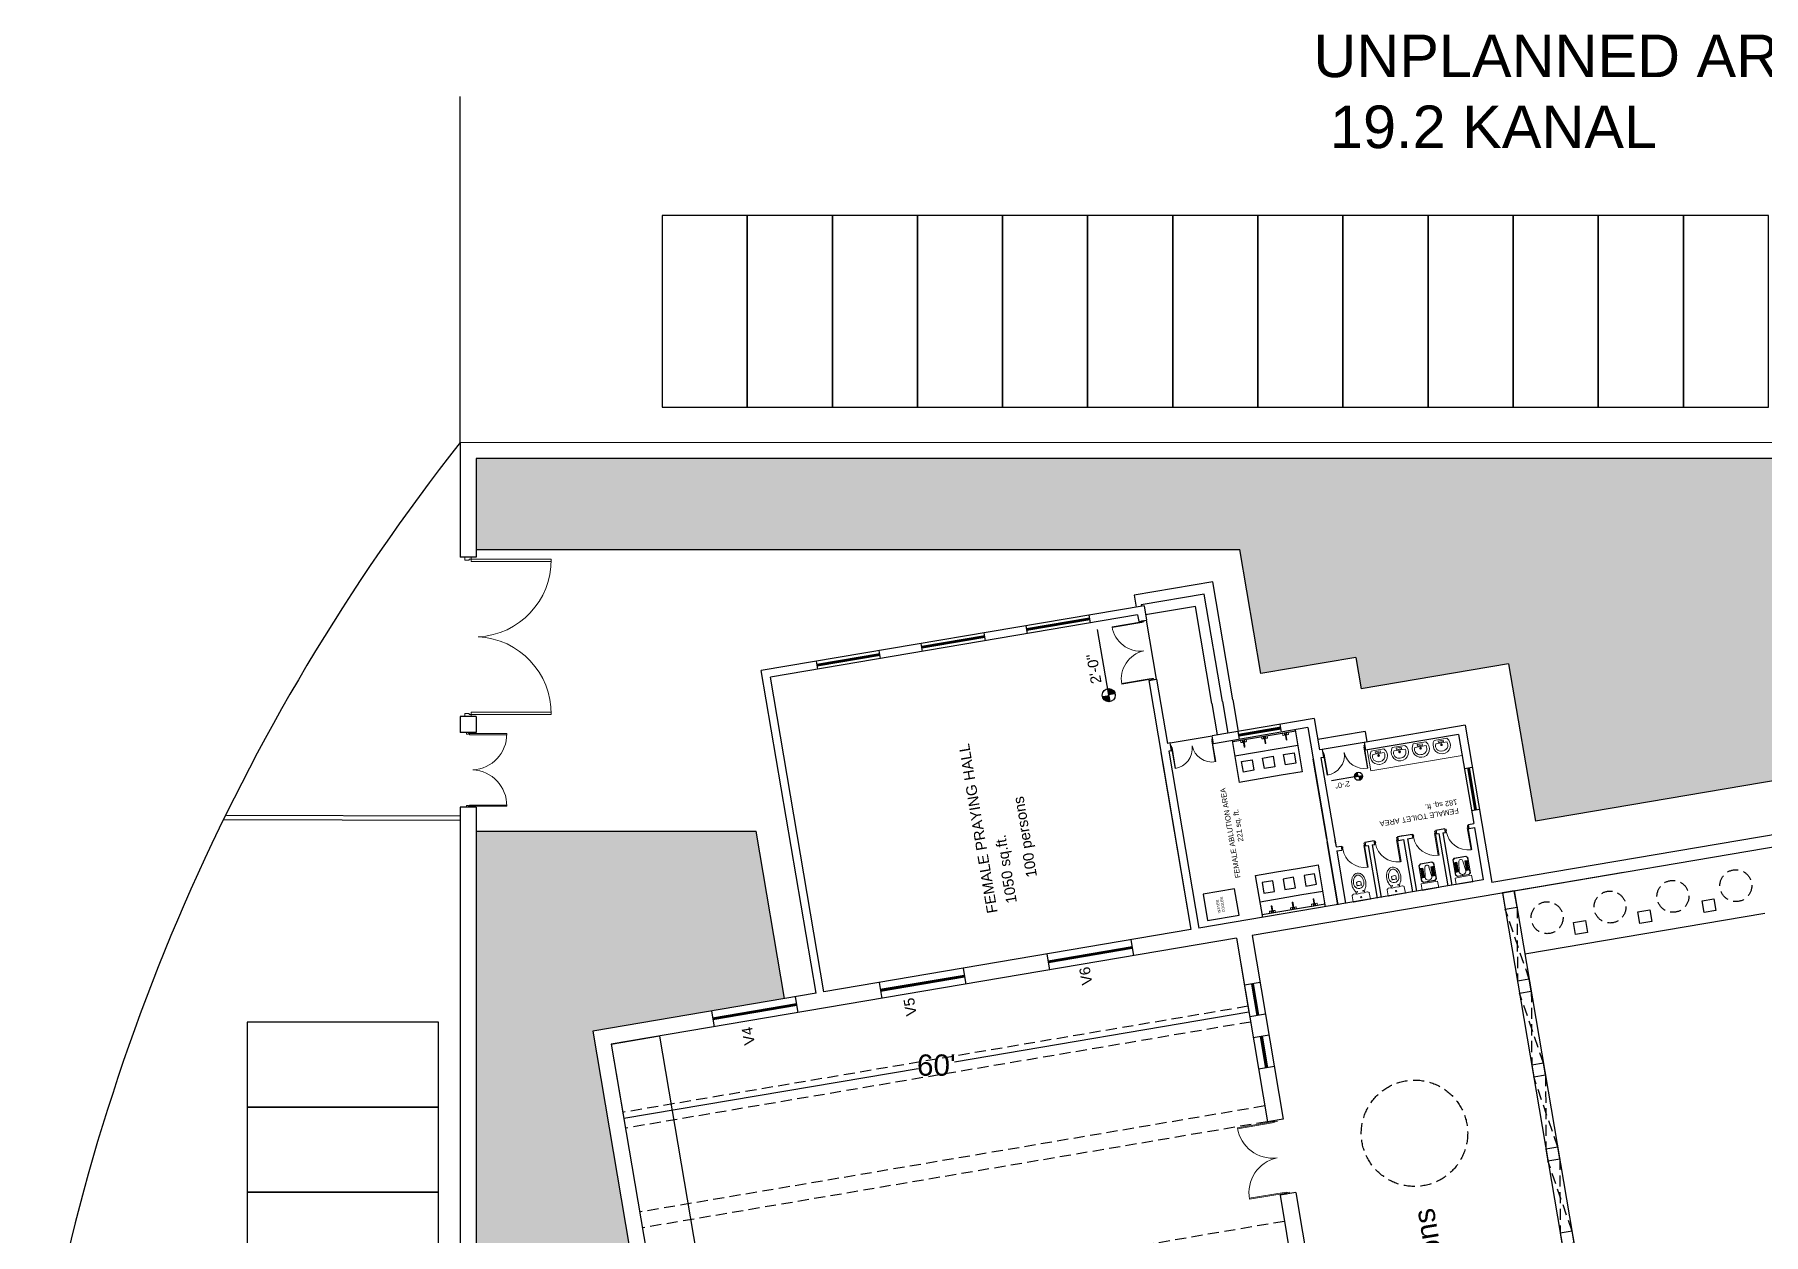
# Model space of a CAD drawing. Header units: inches. Extents: x -6210 to 141093, y -2740 to 21225.
# Drawn here: x 56458 to 58409, y 7041 to 8394 of the extents above; entities that cross this region are included whole.
import ezdxf

# ---------------------------------------------------------------- set-up
doc = ezdxf.new("R2010")
doc.units = ezdxf.units.IN
doc.header["$LTSCALE"] = 100
doc.header["$MEASUREMENT"] = 0
doc.linetypes.add('HIDDEN2', pattern=[0.1875, 0.125, -0.0625])
for name, color, linetype in [('1text', 6, 'Continuous'), ('arches', 83, 'Continuous'), ('beams', 30, 'Continuous'), ('boundary wall', 37, 'Continuous'), ('car area', 53, 'Continuous'), ('column', 2, 'Continuous'), ('dome', 40, 'Continuous'), ('grass', 73, 'Continuous'), ('pavement', 31, 'Continuous'), ('road', 253, 'Continuous'), ('steps', 9, 'Continuous'), ('walls', 1, 'Continuous'), ('windows', 150, 'Continuous')]:
    doc.layers.add(name, color=color, linetype=linetype)
for name, color, linetype, lineweight in [('DODTED', 2, 'HIDDEN2', 5), ('DOOR', 11, 'Continuous', 5), ('FURNITUR', 253, 'Continuous', 18), ('H', 8, 'Continuous', 5)]:
    doc.layers.add(name, color=color, linetype=linetype, lineweight=lineweight)
doc.styles.get("Standard").update_dxf_attribs({"font": 'arial.ttf', "height": 4})
doc.dimstyles.get("Standard").update_dxf_attribs({"dimtxt": 0.18, "dimasz": 0.18, "dimexe": 0.18, "dimexo": 0.0625, "dimgap": 0.09, "dimtad": 0, "dimtih": 1, "dimtoh": 1, "dimdec": 4, "dimzin": 0, "dimdsep": 46, "dimtxsty": 'Standard', "dimcen": 0.09, "dimadec": 0, "dimazin": 0, "dimtfac": 1, "dimtdec": 4, "dimtofl": 0, "dimtmove": 0, "dimatfit": 3, "dimfxl": 1, "dimtolj": 1, "dimtzin": 0, "dimarcsym": 0})
pattern_1 = [(180, (67811.482, -67034.777), (-21.2132034, -21.2132034), [5.625, -36.801407]), (135, (67811.482, -67034.777), (-21.213203, -21.213203), [5.625, -24.375]), (225, (67811.482, -67034.777), (21.213203, -21.213203), [5.625, -24.375])]

# ---------------------------------------------------------------- blocks, each defined once
blk = doc.blocks.new('FDSADDFAEREWRWER')
at = {"layer": 'FURNITUR'}
for p, q in [((38122.8, -26485.2), (38118.7, -26485.2)), ((38129.7, -26484.3), (38128.3, -26484.3)), ((38129, -26485), (38129, -26483.6)), ((38131, -26483.3), (38131, -26479.5)), ((38131, -26487.7), (38131.5, -26483.7)), ((38131.1, -26479.3), (38132, -26478)), ((38131.4, -26483.6), (38131.1, -26483.4)), ((38139.5, -26477.9), (38132.4, -26477.9)), ((38139.7, -26497.4), (38139.7, -26478.1)), ((38122.8, -26490.3), (38118.7, -26490.3)), ((38129.7, -26491.2), (38128.3, -26491.2)), ((38129, -26491.9), (38129, -26490.5)), ((38131, -26487.7), (38131.5, -26491.7)), ((38131, -26495.9), (38131, -26492.1)), ((38131.3, -26491.9), (38131.1, -26492)), ((38131.1, -26496.2), (38132, -26497.4)), ((38139.5, -26497.6), (38132.4, -26497.6))]:
    blk.add_line(p, q, dxfattribs=at)
at = {"layer": 'FURNITUR', "extrusion": (0, 0, -1)}
for centre, major_axis, start_param, end_param in [((38113.9, -26487.7), (-4.02, 4.02), -0.785398, -0.250471), ((38116.6, -26489.4), (-6.28, 6.28), -0.250471, 0.175324), ((38116.6, -26489.4), (-4.71, 4.71), -0.250471, 0.175324), ((38118.4, -26491.9), (-8.51, 8.51), 0.175324, 0.503558), ((38118.4, -26491.9), (-6.94, -6.94), 1.74612, 2.074355), ((38119.6, -26496), (-11.5, 11.5), 0.503558, 0.785398), ((38119.6, -26496), (-9.95, -9.95), 2.074355, 2.310238), ((38123.2, -26487.7), (-3.69, -3.69), 0.295539, 1.275258), ((38118.7, -26485.4), (-0.125, -0.125), 1.275258, 2.356194), ((38119.9, -26487.7), (-4.12, 4.12), 0.626699, 4.08569), ((38119.6, -26496), (-11.5, -11.5), 2.356194, 2.638034), ((38114.8, -26487.7), (-5.34, -5.34), 3.582609, 4.271372), ((38120.8, -26491.9), (-8.51, 8.51), 1.067238, 1.389176), ((38131.1, -26476), (-4.89, -4.89), 5.503466, 6.019803), ((38129, -26484.3), (-0.275, 0.275), 3.926991, 7.068583), ((38129, -26484.3), (-0.275, 0.275), 0.785398, 3.926991), ((38131.5, -26479.5), (-0.314, 0.314), -0.785398, -0.165149), ((38131.2, -26483.3), (-0.125, 0.125), 4.434999, 5.497787), ((38131.3, -26483.7), (-0.125, -0.125), 2.864203, 4.034681), ((38132.4, -26478.3), (-0.314, -0.314), 1.405648, 2.356194), ((38139.5, -26478.1), (-0.157, -0.157), 2.356194, 3.926991), ((38113.9, -26487.7), (-4.02, -4.02), 0.250471, 0.785398), ((38116.6, -26486.1), (-6.28, 6.28), 4.537065, 4.96286), ((38113.9, -26487.7), (-2.45, -2.45), 0.785398, 1.320326), ((38113.9, -26487.7), (-2.45, 2.45), -1.320326, -0.785398), ((38116.6, -26486.1), (-4.71, 4.71), 4.537065, 4.96286), ((38118.4, -26483.5), (-8.51, 8.51), 4.208831, 4.537065), ((38118.4, -26483.5), (-6.94, -6.94), 5.779627, 6.107861), ((38119.6, -26479.4), (-11.5, -11.5), 5.497787, 5.779627), ((38119.6, -26479.4), (-9.95, 9.95), 3.972947, 4.208831), ((38118.7, -26490.1), (-0.125, 0.125), 3.926991, 5.007928), ((38119.6, -26479.4), (-11.5, 11.5), 3.645151, 3.926991), ((38120.8, -26483.5), (-8.51, -8.51), 4.894009, 5.215947), ((38131.1, -26499.4), (-4.89, 4.89), 0.263382, 0.779719), ((38129, -26491.2), (-0.275, 0.275), 3.926991, 7.068583), ((38129, -26491.2), (-0.275, 0.275), 0.785398, 3.926991), ((38131.2, -26492.1), (-0.125, 0.125), -0.785398, 0.415559), ((38131.5, -26495.9), (-0.314, 0.314), -1.405648, -0.785398), ((38131.3, -26491.7), (-0.125, -0.125), 3.819301, 5.127948), ((38132.4, -26497.2), (-0.314, 0.314), 3.926991, 4.877538), ((38135.7, -26487.7), (-0.627, 0.627), -0.785398, 2.356194), ((38135.7, -26487.7), (-0.627, -0.627), 3.926991, 7.068583), ((38139.5, -26497.4), (-0.157, -0.157), 3.926991, 5.497787)]:
    blk.add_ellipse(centre, major_axis=major_axis, ratio=1, start_param=start_param, end_param=end_param, dxfattribs=at)
blk = doc.blocks.new('A$C0F316CBE')
at = {"linetype": 'Continuous'}
for p, q in [((0, 16), (1.9, 17.9)), ((0, 16), (0, 2.8)), ((0, 2.8), (1.9, 0.9)), ((0.4, 15.8), (2, 17.5)), ((0.4, 15.8), (0.4, 3)), ((0.4, 3), (2, 1.3)), ((1.9, 17.9), (19.4, 17.9)), ((1.9, 0.9), (19.4, 0.9)), ((2, 17.5), (5.2, 17.5)), ((2, 1.3), (5.2, 1.3)), ((5.2, 17.9), (5.2, 14)), ((5.2, 14), (16.1, 14)), ((16.1, 13.2), (5.2, 11.8)), ((16.1, 5.6), (5.2, 7)), ((5.2, 4.8), (16.1, 4.8)), ((5.2, 4.8), (5.2, 0.9)), ((5.7, 14), (5.7, 17.1)), ((5.7, 4.8), (5.7, 1.7)), ((6.2, 14), (6.2, 17.1)), ((6.2, 4.8), (6.2, 1.7)), ((6.7, 14), (6.7, 17.1)), ((6.7, 4.8), (6.7, 1.7)), ((7.2, 14), (7.2, 17.1)), ((7.2, 4.8), (7.2, 1.7)), ((7.8, 14), (7.8, 17.1)), ((7.8, 4.8), (7.8, 1.7)), ((8.3, 14), (8.3, 17.1)), ((8.3, 4.8), (8.3, 1.7)), ((8.8, 14), (8.8, 17.1)), ((8.8, 4.8), (8.8, 1.7)), ((9.3, 14), (9.3, 17.1)), ((9.3, 4.8), (9.3, 1.7)), ((9.8, 14), (9.8, 17.1)), ((9.8, 4.8), (9.8, 1.7)), ((10.4, 14), (10.4, 17.1)), ((10.4, 4.8), (10.4, 1.7)), ((10.9, 14), (10.9, 17.1)), ((10.9, 4.8), (10.9, 1.7)), ((11.4, 14), (11.4, 17.1)), ((11.4, 4.8), (11.4, 1.7)), ((11.9, 14), (11.9, 17.1)), ((11.9, 4.8), (11.9, 1.7)), ((12.4, 14), (12.4, 17.1)), ((12.4, 4.8), (12.4, 1.7)), ((13, 14), (13, 17.1)), ((13, 4.8), (13, 1.7)), ((13.5, 14), (13.5, 17.1)), ((13.5, 4.8), (13.5, 1.7)), ((14, 14), (14, 17.1)), ((14, 4.8), (14, 1.7)), ((14.5, 14), (14.5, 17.1)), ((14.5, 4.8), (14.5, 1.7)), ((15, 14), (15, 17.1)), ((15, 4.8), (15, 1.7)), ((15.5, 14), (15.5, 17.1)), ((15.5, 4.8), (15.5, 1.7)), ((16.1, 17.9), (16.1, 14)), ((16.1, 17.5), (19.2, 17.5)), ((16.1, 4.8), (16.1, 0.9)), ((16.1, 1.3), (19.2, 1.3)), ((20.9, 15.8), (19.2, 17.5)), ((20.9, 3), (19.2, 1.3)), ((21.2, 16), (19.4, 17.9)), ((21.2, 2.8), (19.4, 0.9)), ((20.9, 15.8), (20.9, 3)), ((21.2, 16), (21.2, 2.8)), ((22.4, 9.4), (22.4, 18.8)), ((22.4, 18.8), (29.9, 18.8)), ((22.4, 9.4), (22.4, 0)), ((22.4, 0), (29.9, 0)), ((29.9, 18.8), (29.9, 0))]:
    blk.add_line(p, q, dxfattribs=at)
for centre, radius, start, end in [((5.2, 9.4), 2.44, 90, 270), ((16.1, 9.4), 3.76, 256.2366, 103.7634)]:
    blk.add_arc(centre, radius, start, end, dxfattribs=at)
blk = doc.blocks.new('A$C47FC17B3')
for p, q in [((0, 8.3), (0, 6.2)), ((0, 8.3), (6.6, 8.3)), ((0.4, 5.8), (1.6, 5.8)), ((2, 8.3), (2, 6.2)), ((2.9, 4.8), (2.9, 0.5)), ((3.8, 4.8), (3.8, 0.5)), ((4.6, 8.3), (4.6, 6.2)), ((6.2, 5.8), (5, 5.8)), ((6.6, 8.3), (6.6, 6.2))]:
    blk.add_line(p, q)
blk.add_lwpolyline([(2.3, 8.3), (4.4, 8.3), (4.4, 8.1), (2.3, 8.1)], close=True)
for centre, radius, start, end in [((0.4, 6.2), 0.386, 180, 270), ((1.6, 6.2), 0.386, 270, 0), ((-54.7, 1.9), 57.6, 2.8972, 6.1915), ((3.3, 0.5), 0.462, 180, 0), ((61.3, 1.9), 57.6, 173.8085, 177.1028), ((5, 6.2), 0.386, 180, 270), ((6.2, 6.2), 0.386, 270, 0)]:
    blk.add_arc(centre, radius, start, end)
blk = doc.blocks.new('A$C4A15109F')
at = {"layer": 'H'}
blk.add_blockref('A$C47FC17B3', (-3.3, 18.7), dxfattribs=at)
blk = doc.blocks.new('D')
at = {"layer": 'DOOR'}
for p, q in [((73476.83, 10997.38), (73476.83, 10955.35)), ((73477.98, 10955.35), (73477.98, 10997.38)), ((73557.36, 10955.35), (73557.36, 10997.38)), ((73558.52, 10997.38), (73558.52, 10955.35)), ((73475.67, 10955.37), (73476.83, 10955.37)), ((73475.67, 10951.98), (73475.67, 10955.37)), ((73477.4, 10951.98), (73475.67, 10951.98)), ((73476.83, 10955.37), (73476.83, 10954.21)), ((73476.83, 10955.35), (73477.98, 10955.35)), ((73476.83, 10954.21), (73477.4, 10954.21)), ((73477.4, 10954.21), (73477.4, 10951.98)), ((73558.52, 10955.35), (73557.36, 10955.35)), ((73557.94, 10954.21), (73557.94, 10951.98)), ((73558.52, 10954.21), (73557.94, 10954.21)), ((73557.94, 10951.98), (73559.67, 10951.98)), ((73559.67, 10955.37), (73558.52, 10955.37)), ((73558.52, 10955.37), (73558.52, 10954.21)), ((73559.67, 10951.98), (73559.67, 10955.37))]:
    blk.add_line(p, q, dxfattribs=at)
for centre, start, end in [((73477.4, 10957.07), 2.7057, 90.82091), ((73557.94, 10957.07), 89.17909, 177.2943)]:
    blk.add_arc(centre, 40.31, start, end, dxfattribs=at)
blk = doc.blocks.new('D1')
for points in [[(1.5, 40.9), (1.5, 1.9), (3, 1.9), (3, 40.9)], [(1.5, 0.4), (2.2, 0.4), (2.2, -1.9), (0, -1.9), (0, 1.9), (1.5, 1.9)], [(42, 1.9), (42, -1.9), (39.8, -1.9), (39.8, 0.4), (40.5, 0.4), (40.5, 1.9)]]:
    blk.add_lwpolyline(points, close=True)
blk.add_arc((1.5, 1.9), 39, 0, 88.1502)
blk = doc.blocks.new('LAV', base_point=(396, 588))
for p, q in [((396.2, 580.6), (396.2, 595.1)), ((397.6, 585), (397.6, 590.7)), ((397.6, 590.7), (399.3, 590.7)), ((399.3, 590.7), (399.3, 585)), ((400.3, 580.9), (400.3, 594)), ((396.2, 580.6), (396.2, 580.6)), ((399.3, 585), (397.6, 585)), ((400.3, 580.9), (400.3, 580.9))]:
    blk.add_line(p, q)
for centre, radius, start, end in [((402.6, 587.4), 10, 6.3511, 130.1512), ((403, 587.4), 9.62, 225.0409, 4.876), ((403.4, 588.7), 6.06, 355.5607, 119.9347), ((402.9, 587.3), 6.63, 247.3713, 10.7334)]:
    blk.add_arc(centre, radius, start, end)
blk = doc.blocks.new('A$C56213ABD')
for points in [[(11.2, 10.1), (8.6, 10.1)], [(9.9, 11.4), (9.9, 8.7)]]:
    blk.add_lwpolyline(points)
for radius in [0.938, 0.75]:
    blk.add_circle((9.9, 10.1), radius)
at = {"rotation": 270}
blk.add_blockref('LAV', (10.1, 16.5), dxfattribs=at)
blk = doc.blocks.new('*D18')
at = {"layer": '1text', "color": 0, "lineweight": -2, "transparency": 16777216}
for p, q in [((57108.9, 7255), (57163.5, 7264.3)), ((57163.4, 7264.1), (57267.7, 6649.5)), ((57376.1, 6010.3), (57271.9, 6624.9)), ((57321.7, 6000.9), (57376.3, 6010.2))]:
    blk.add_line(p, q, dxfattribs=at)
at = {"layer": '1text', "color": 0, "transparency": 16777216}
for points in [[(57163.4, 7264.1), (57163.4, 7264.1), (57163.4, 7264.2)], [(57376.2, 6010.4), (57376.1, 6010.3), (57376.2, 6010.2)]]:
    blk.add_solid(points, dxfattribs=at)
at = {"layer": 'Defpoints', "color": 0, "transparency": 16777216}
for p in [(57163.4, 7264.2), (57108.8, 7255), (57321.6, 6000.9)]:
    blk.add_point(p, dxfattribs=at)
at = {"layer": '1text', "color": 0, "transparency": 16777216, "insert": (57269.8, 6637.2), "char_height": 48, "attachment_point": 5}
blk.add_mtext("\\A1;{\\H0.5x;106'}", dxfattribs=at)
blk = doc.blocks.new('*D19')
at = {"layer": '1text', "color": 0, "lineweight": -2, "transparency": 16777216}
for p, q in [((57814.2, 7374.6), (57828.4, 7291)), ((57828.2, 7291.1), (57496.2, 7234.8)), ((57108.8, 7254.9), (57123, 7171.3)), ((57123.2, 7171.5), (57455.2, 7227.8))]:
    blk.add_line(p, q, dxfattribs=at)
at = {"layer": '1text', "color": 0, "transparency": 16777216}
for points in [[(57828.2, 7291.2), (57828.2, 7291.1), (57828.4, 7291.2)], [(57123.2, 7171.5), (57123.2, 7171.5), (57123, 7171.5)]]:
    blk.add_solid(points, dxfattribs=at)
at = {"layer": 'Defpoints', "color": 0, "transparency": 16777216}
for p in [(57814.2, 7374.7), (57108.8, 7255), (57123, 7171.5)]:
    blk.add_point(p, dxfattribs=at)
at = {"layer": '1text', "color": 0, "transparency": 16777216, "insert": (57475.7, 7231.3), "char_height": 48, "attachment_point": 5}
blk.add_mtext("\\A1;{\\H0.5x;60'}", dxfattribs=at)

msp = doc.modelspace()

# ---------------------------------------------------------------- hatches: boundary and pattern name
at = {"layer": '1text'}
h = msp.add_hatch(color=256, dxfattribs=at)
h.dxf.hatch_style = 1
h.paths.add_polyline_path([(57662.93728, 7647.37832, 0.4142135624), (57671.45171, 7641.33442), (57670.21645, 7648.61358)])
h.paths.add_polyline_path([(57668.98119, 7655.89275), (57670.21645, 7648.61358), (57677.49561, 7649.84884, 0.4142135624)])
h = msp.add_hatch(color=256, dxfattribs=at)
h.dxf.hatch_style = 1
h.paths.add_polyline_path([(57952.74566, 7552.65221, 0.4142135624), (57956.45038, 7557.8713), (57951.98848, 7557.11412)])
h.paths.add_polyline_path([(57947.52657, 7556.35694), (57951.98848, 7557.11412), (57951.2313, 7561.57603, 0.4142135624)])
at = {"layer": 'grass'}
h = msp.add_hatch(dxfattribs=at)
h.set_pattern_fill('GRASS', color=256, scale=30, angle=90)
h.set_pattern_definition(pattern_1)
h.paths.add_polyline_path([(56956.42769, 7915.56322), (56956.42769, 7813.00703), (57817.99436, 7813.00703), (57841.75266, 7673.00362), (57949.13964, 7691.22698), (57955.16266, 7655.7344), (58121.36431, 7683.93849), (58151.47941, 7506.47559), (58683.62887, 7596.78029, -0.2437888858), (58752.82154, 7547.66436), (58781.35764, 7379.50623, 0.2949405716), (58905.85078, 7309.22103), (58947.88391, 7308.56641, 0.4288472218), (59006.34234, 7369.97986), (59008.30781, 7915.56322)])
h = msp.add_hatch(dxfattribs=at)
h.set_pattern_fill('GRASS', color=256, scale=30, angle=90)
h.set_pattern_definition(pattern_1)
h.paths.add_polyline_path([(56956.42769, 7495.10091), (56956.42769, 6811.39278), (56956.42769, 5743.65646), (57226.92788, 5743.65646), (57226.92788, 6033.0032), (57297.86493, 6033.34731), (57210.67666, 6547.13221), (57208.01324, 6562.82721), (57200.08576, 6561.48193, -0.2722592515), (57104.94139, 6609.19047, -0.2727175664), (57177.6099, 6685.46918), (57186.93267, 6687.05124), (57088.05476, 7269.72109), (57304.50641, 7306.4525), (57272.49315, 7495.10091)])

# ---------------------------------------------------------------- linework, layer by layer
at = {"layer": '1text'}
for p, q in [((57670.21645, 7648.61358), (57657.67829, 7722.49868)), ((57668.98119, 7655.89275), (57671.45171, 7641.33442)), ((57951.98848, 7557.11412), (57921.69336, 7551.9731)), ((57947.52657, 7556.35694), (57956.45038, 7557.8713))]:
    msp.add_line(p, q, dxfattribs=at)
for centre, radius in [((57670.21645, 7648.61358), 7.38324), ((57951.98848, 7557.11412), 4.5257)]:
    msp.add_circle(centre, radius, dxfattribs=at)
at = {"layer": 'arches', "linetype": 'HIDDEN2'}
for p, q in [((58144.65159, 7328.27191), (58117.53709, 7407.36235)), ((58130.84681, 7409.62098), (58131.34187, 7326.01328)), ((58146.9082, 7314.9741), (58147.40326, 7231.3664)), ((58160.71297, 7233.62503), (58133.59848, 7312.71547)), ((58176.77436, 7138.97815), (58149.65987, 7218.06859)), ((58162.96958, 7220.32722), (58163.46464, 7136.71952)), ((58192.83575, 7044.33127), (58165.72125, 7123.42171)), ((58179.03097, 7125.68034), (58179.52603, 7042.07264))]:
    msp.add_line(p, q, dxfattribs=at)
at = {"layer": 'beams', "linetype": 'HIDDEN2'}
for p, q in [((57827.27746, 7297.79325), (57121.86244, 7178.08572)), ((57830.28897, 7280.04696), (57124.87395, 7160.33943)), ((57846.35036, 7185.40008), (57140.93534, 7065.69255)), ((57849.36187, 7167.65379), (57143.94685, 7047.94626)), ((57868.43477, 7055.26062), (57163.01974, 6935.55309))]:
    msp.add_line(p, q, dxfattribs=at)
at = {"layer": 'boundary wall'}
for p, q in [((59020.42769, 7933.35081), (56938.42769, 7933.39278)), ((56938.42769, 7933.39278), (56938.42769, 7804.39242)), ((59020.42769, 7915.56322), (56956.42769, 7915.56322)), ((56956.42769, 7915.56322), (56956.42769, 7804.39242)), ((56956.42769, 7804.39242), (56938.42769, 7804.39242)), ((56938.42769, 7624.39242), (56938.42769, 7606.39242)), ((56956.42769, 7624.39242), (56938.42769, 7624.39242)), ((56956.42769, 7606.39242), (56938.42769, 7606.39242)), ((56956.42769, 7624.39242), (56956.42769, 7606.39242)), ((56938.42769, 7522.39242), (56938.42769, 6829.39278)), ((56956.42769, 7522.39242), (56938.42769, 7522.39242)), ((56956.42769, 7522.39242), (56956.42769, 6811.39278))]:
    msp.add_line(p, q, dxfattribs=at)
at = {"layer": 'car area'}
for points in [[(57166.42769, 8189.36472), (57166.42769, 7973.36472), (57262.42769, 7973.36472), (57262.42769, 8189.36472)], [(57262.42769, 8189.36472), (57262.42769, 7973.36472), (57358.42769, 7973.36472), (57358.42769, 8189.36472)], [(57358.42769, 8189.36472), (57358.42769, 7973.36472), (57454.42769, 7973.36472), (57454.42769, 8189.36472)], [(57454.42769, 8189.36472), (57454.42769, 7973.36472), (57550.42769, 7973.36472), (57550.42769, 8189.36472)], [(57550.42769, 8189.36472), (57550.42769, 7973.36472), (57646.42769, 7973.36472), (57646.42769, 8189.36472)], [(57646.42769, 8189.36472), (57646.42769, 7973.36472), (57742.42769, 7973.36472), (57742.42769, 8189.36472)], [(57742.42769, 8189.36472), (57742.42769, 7973.36472), (57838.42769, 7973.36472), (57838.42769, 8189.36472)], [(57838.42769, 8189.36472), (57838.42769, 7973.36472), (57934.42769, 7973.36472), (57934.42769, 8189.36472)], [(57934.42769, 8189.36472), (57934.42769, 7973.36472), (58030.42769, 7973.36472), (58030.42769, 8189.36472)], [(58030.42769, 8189.36472), (58030.42769, 7973.36472), (58126.42769, 7973.36472), (58126.42769, 8189.36472)], [(58126.42769, 8189.36472), (58126.42769, 7973.36472), (58222.42769, 7973.36472), (58222.42769, 8189.36472)], [(58222.42769, 8189.36472), (58222.42769, 7973.36472), (58318.42769, 7973.36472), (58318.42769, 8189.36472)], [(58318.42769, 8189.36472), (58318.42769, 7973.36472), (58414.42769, 7973.36472), (58414.42769, 8189.36472)], [(56914.12044, 7280.01118), (56698.12044, 7280.01118), (56698.12044, 7184.01118), (56914.12044, 7184.01118)], [(56914.12044, 7184.01118), (56698.12044, 7184.01118), (56698.12044, 7088.01118), (56914.12044, 7088.01118)], [(56914.12044, 7088.01118), (56698.12044, 7088.01118), (56698.12044, 6992.01118), (56914.12044, 6992.01118)]]:
    msp.add_lwpolyline(points, close=True, dxfattribs=at)
at = {"layer": 'column'}
for points in [[(58130.84681, 7409.62098), (58127.74538, 7427.89718), (58114.43566, 7425.63855), (58117.53709, 7407.36235)], [(58352.91918, 7418.93168), (58355.1758, 7405.63388), (58341.86608, 7403.37524), (58339.60947, 7416.67305)], [(58207.99115, 7394.33768), (58210.24776, 7381.03988), (58196.93804, 7378.78125), (58194.68143, 7392.07905)], [(58280.45517, 7406.63468), (58282.71178, 7393.33688), (58269.40206, 7391.07825), (58267.14545, 7404.37605)], [(58146.9082, 7314.9741), (58144.65159, 7328.27191), (58131.34187, 7326.01328), (58133.59848, 7312.71547)], [(58162.96958, 7220.32722), (58160.71297, 7233.62503), (58147.40326, 7231.3664), (58149.65987, 7218.06859)], [(58179.03097, 7125.68034), (58176.77436, 7138.97815), (58163.46464, 7136.71952), (58165.72125, 7123.42171)], [(58195.09236, 7031.03346), (58192.83575, 7044.33127), (58179.52603, 7042.07264), (58181.78264, 7028.77483)]]:
    msp.add_lwpolyline(points, close=True, dxfattribs=at)
at = {"layer": 'dome', "linetype": 'HIDDEN2'}
for centre, radius in [((58377.65891, 7433.79233), 18), ((58306.67375, 7421.74629), 18), ((58164.70343, 7397.65421), 18), ((58235.68859, 7409.70025), 18), ((58015.13322, 7154.59507), 60)]:
    msp.add_circle(centre, radius, dxfattribs=at)
at = {"layer": 'FURNITUR'}
for p, q in [((57961.88902, 7586.88939), (57965.90436, 7563.22767)), ((58068.89634, 7580.7052), (58064.88099, 7604.36692)), ((57965.90436, 7563.22767), (58068.89634, 7580.7052))]:
    msp.add_line(p, q, dxfattribs=at)
at = {"layer": 'pavement'}
for p, q in [((56956.42769, 7813.00703), (57817.99436, 7813.00703)), ((57841.75266, 7673.00362), (57817.99436, 7813.00703)), ((57949.13964, 7691.22698), (57841.75266, 7673.00362)), ((57949.13964, 7691.22698), (57955.16266, 7655.7344)), ((58121.36431, 7683.93849), (57955.16266, 7655.7344)), ((58121.36431, 7683.93849), (58151.47941, 7506.47559)), ((58683.62887, 7596.78029), (58151.47941, 7506.47559)), ((56938.42769, 7512.33398), (56674.77394, 7512.99383)), ((56938.41518, 7507.33399), (56672.40343, 7507.99308)), ((56956.42769, 7495.10091), (57272.49315, 7495.10091)), ((57304.50641, 7306.4525), (57272.49315, 7495.10091))]:
    msp.add_line(p, q, dxfattribs=at)
at = {"layer": 'road'}
msp.add_line((56938.42769, 7933.39278), (56938.42769, 8323.8545), dxfattribs=at)
msp.add_arc((58800.25094, 6467.55658), 2369.61211, 141.78620927, 171.21665938, dxfattribs=at)
at = {"layer": 'steps'}
for p, q in [((57787.6891, 7776.41606), (57698.95765, 7761.35851)), ((57777.86591, 7762.57753), (57706.88075, 7750.53149)), ((57798.44456, 7641.31121), (57777.86591, 7762.57753)), ((57810.27542, 7643.31888), (57787.6891, 7776.41606)), ((57698.95765, 7761.35851), (57701.21628, 7748.04879)), ((57706.88075, 7750.53149), (57707.13171, 7749.05263)), ((57768.04272, 7748.73899), (57711.84614, 7739.20254)), ((57786.6137, 7639.30354), (57768.04272, 7748.73899)), ((57724.14314, 7666.73853), (57712.84998, 7733.28711)), ((57786.6137, 7639.30354), (57792.63672, 7603.81096)), ((57798.44456, 7641.31121), (57804.46758, 7605.81863)), ((57810.27542, 7643.31888), (57816.29844, 7607.8263)), ((57959.32639, 7607.75475), (57906.08752, 7598.72022)), ((57959.32639, 7607.75475), (57961.33407, 7595.92389)), ((57739.39785, 7594.77643), (57786.72129, 7602.80712)), ((57958.37635, 7595.42197), (57911.05291, 7587.39127))]:
    msp.add_line(p, q, dxfattribs=at)
msp.add_lwpolyline([(57781.77005, 7394.67395), (57817.26263, 7400.69697), (57812.24345, 7430.27412), (57776.75087, 7424.2511)], close=True, dxfattribs=at)
at = {"layer": 'walls', "color": 1}
for p, q in [((57710.08942, 7749.55455), (57278.26304, 7676.27447)), ((57710.08942, 7749.55455), (57712.84998, 7733.28711)), ((57702.72203, 7739.17565), (57288.64194, 7668.90708)), ((57702.72203, 7739.17565), (57703.97683, 7731.78136)), ((57703.97683, 7731.78136), (57712.84998, 7733.28711)), ((57339.99899, 7312.47552), (57278.26304, 7676.27447)), ((57348.87214, 7313.98128), (57288.64194, 7668.90708)), ((57715.26999, 7665.23277), (57724.14314, 7666.73853)), ((57715.26999, 7665.23277), (57762.95224, 7384.24985)), ((57724.14314, 7666.73853), (57736.44014, 7594.27451)), ((57902.07218, 7622.38194), (57786.72129, 7602.80712)), ((57894.70479, 7612.00304), (57788.22705, 7593.93398)), ((57881.26002, 7608.20004), (57810.27486, 7596.154)), ((57817.8042, 7598.95316), (57816.29844, 7607.8263)), ((57865.12764, 7606.98385), (57863.62188, 7615.857)), ((57880.47807, 7609.58879), (57888.50876, 7562.26535)), ((57894.70479, 7612.00304), (57916.0714, 7486.09343)), ((57902.07218, 7622.38194), (57908.0952, 7586.88936)), ((58072.24838, 7614.74582), (57958.37635, 7595.42197)), ((58072.24838, 7614.74582), (58102.36348, 7437.28292)), ((57739.39785, 7594.77643), (57736.44014, 7594.27451)), ((57740.90361, 7585.90328), (57739.39785, 7594.77643)), ((57788.22705, 7593.93398), (57786.72129, 7602.80712)), ((57809.49291, 7597.54275), (57817.5236, 7550.21931)), ((57809.49291, 7597.54275), (57817.5236, 7550.21931)), ((57883.48958, 7591.8425), (57812.50442, 7579.79646)), ((57911.05291, 7587.39127), (57908.0952, 7586.88936)), ((57911.05291, 7587.39127), (57912.55867, 7578.51813)), ((57958.37635, 7595.42197), (57959.88211, 7586.54882)), ((58064.88099, 7604.36692), (57959.88211, 7586.54882)), ((58064.88099, 7604.36692), (58081.94621, 7503.80461)), ((57729.07275, 7583.89561), (57762.95224, 7384.24985)), ((57740.90361, 7585.90328), (57737.94589, 7585.40136)), ((57737.94589, 7585.40136), (57771.82538, 7385.7556)), ((57916.0714, 7486.09343), (57900.72781, 7576.51046)), ((57900.72781, 7576.51046), (57928.58428, 7412.35727)), ((57912.55867, 7578.51813), (57909.60095, 7578.01621)), ((57909.60095, 7578.01621), (57926.66618, 7477.4539)), ((58071.40593, 7565.91663), (58080.27907, 7567.42238)), ((57841.18532, 7554.23466), (57817.5236, 7550.21931)), ((57864.84704, 7558.25), (57841.18532, 7554.23466)), ((57888.50876, 7562.26535), (57864.84704, 7558.25)), ((58693.66724, 7537.62599), (58102.36348, 7437.28292)), ((58079.43662, 7518.59319), (58088.30977, 7520.09894)), ((57996.17248, 7489.24898), (58012.43991, 7492.00953)), ((57996.17248, 7489.24898), (58002.08791, 7490.25282)), ((58012.43991, 7492.00953), (58013.19279, 7487.57296)), ((58039.05935, 7496.5268), (58049.41135, 7498.28351)), ((58039.05935, 7496.5268), (58039.81222, 7492.09023)), ((58039.81222, 7492.09023), (58042.76994, 7492.59214)), ((58042.76994, 7492.59214), (58052.8083, 7433.43784)), ((58047.20651, 7493.34502), (58050.16423, 7493.84694)), ((58047.20651, 7493.34502), (58057.24488, 7434.19072)), ((58050.16423, 7493.84694), (58049.41135, 7498.28351)), ((58076.03078, 7502.80078), (58081.94621, 7503.80461)), ((58076.78366, 7498.36421), (58076.03078, 7502.80078)), ((58076.78366, 7498.36421), (58082.69909, 7499.36804)), ((58082.69909, 7499.36804), (58092.73746, 7440.21374)), ((57916.53823, 7483.34243), (57928.58428, 7412.35727)), ((57928.58428, 7412.35727), (57916.53823, 7483.34243)), ((57916.53823, 7483.34243), (57928.58428, 7412.35727)), ((57925.41138, 7484.84819), (57926.66618, 7477.4539)), ((57926.66618, 7477.4539), (57932.58161, 7478.45774)), ((57927.41905, 7473.01733), (57933.33448, 7474.02117)), ((57927.41905, 7473.01733), (57937.45742, 7413.86303)), ((57932.58161, 7478.45774), (57933.33448, 7474.02117)), ((57959.20104, 7482.975), (57969.55304, 7484.73172)), ((57959.20104, 7482.975), (57959.95392, 7478.53843)), ((57959.95392, 7478.53843), (57962.91163, 7479.04035)), ((57962.91163, 7479.04035), (57972.95, 7419.88605)), ((57967.34821, 7479.79323), (57970.30592, 7480.29515)), ((57967.34821, 7479.79323), (57977.38657, 7420.63893)), ((57970.30592, 7480.29515), (57969.55304, 7484.73172)), ((57996.92536, 7484.81241), (57996.17248, 7489.24898)), ((57996.92536, 7484.81241), (58002.84079, 7485.81625)), ((57996.92536, 7484.81241), (58002.84079, 7485.81625)), ((58002.84079, 7485.81625), (58012.87915, 7426.66195)), ((58007.27736, 7486.56912), (58013.19279, 7487.57296)), ((58007.27736, 7486.56912), (58017.31572, 7427.41482)), ((58114.43566, 7425.63855), (58456.05174, 7483.61011)), ((57859.53441, 7449.32588), (57883.19613, 7453.34123)), ((57883.19613, 7453.34123), (57906.85785, 7457.35658)), ((57914.88855, 7410.03314), (57906.85785, 7457.35658)), ((57914.88855, 7410.03314), (57906.85785, 7457.35658)), ((58092.73746, 7440.21374), (57771.82538, 7385.7556)), ((57835.87269, 7445.31054), (57859.53441, 7449.32588)), ((57843.90339, 7397.9871), (57835.87269, 7445.31054)), ((58180.04384, 7436.77212), (58144.55126, 7430.7491)), ((58215.53642, 7442.79514), (58180.04384, 7436.77212)), ((58251.029, 7448.81817), (58215.53642, 7442.79514)), ((58109.05868, 7424.72608), (57831.97388, 7377.70535)), ((57840.89188, 7415.73339), (57864.5536, 7419.74873)), ((57914.38663, 7412.99085), (57843.40147, 7400.94481)), ((57864.5536, 7419.74873), (57888.21532, 7423.76408)), ((57888.21532, 7423.76408), (57911.87704, 7427.77943)), ((58144.55126, 7430.7491), (58109.05868, 7424.72608)), ((58114.43566, 7425.63855), (58327.24904, 6171.56739)), ((58127.74538, 7427.89718), (58340.55875, 6173.82602)), ((57814.22759, 7374.69384), (57108.81256, 7254.98631)), ((57762.95224, 7384.24985), (57348.87214, 7313.98128)), ((57814.22759, 7374.69384), (57849.36187, 7167.65379)), ((57831.97388, 7377.70535), (57867.10816, 7170.6653)), ((57841.00841, 7324.46648), (57823.26212, 7321.45497)), ((57339.99899, 7312.47552), (57088.05476, 7269.72109)), ((57847.03143, 7288.9739), (57829.28514, 7285.96239)), ((57088.05476, 7269.72109), (57186.93267, 6687.05124)), ((57851.04677, 7265.31218), (57833.30048, 7262.30067)), ((57108.81256, 7254.98631), (57204.55873, 6690.77129)), ((57857.06979, 7229.8196), (57839.3235, 7226.80809)), ((57867.10816, 7170.6653), (57849.36187, 7167.65379)), ((57881.16187, 7087.84928), (57863.41558, 7084.83777)), ((57863.41558, 7084.83777), (57913.60742, 6789.06627)), ((57881.16187, 7087.84928), (57931.35371, 6792.07778))]:
    msp.add_line(p, q, dxfattribs=at)
at = {"layer": 'walls'}
for p, q in [((57578.498, 7718.09508), (57576.99225, 7726.96822)), ((57649.48316, 7730.14112), (57647.97741, 7739.01426)), ((57460.18941, 7698.01834), (57458.68365, 7706.89149)), ((57531.17457, 7710.06438), (57529.66881, 7718.93753)), ((57341.88081, 7677.94161), (57340.37505, 7686.81475)), ((57412.86597, 7689.98765), (57411.36021, 7698.86079)), ((57695.14105, 7372.64977), (57698.15256, 7354.90348)), ((57600.49417, 7356.58839), (57603.50568, 7338.8421)), ((57505.84729, 7340.527), (57508.8588, 7322.78071)), ((57411.20041, 7324.46561), (57414.21192, 7306.71932)), ((57316.55353, 7308.40423), (57319.56504, 7290.65794)), ((57221.90665, 7292.34284), (57224.91816, 7274.59655))]:
    msp.add_line(p, q, dxfattribs=at)
at = {"layer": 'walls', "color": 5}
msp.add_line((58139.79142, 7356.91202), (58410.42234, 7402.83755), dxfattribs=at)
at = {"layer": 'walls'}
for points in [[(57831.99818, 7575.72957), (57834.00585, 7563.89871), (57822.17499, 7561.89104), (57820.16732, 7573.7219)], [(57855.6599, 7579.74492), (57857.66757, 7567.91406), (57845.83671, 7565.90639), (57843.82904, 7577.73725)], [(57879.32162, 7583.76027), (57881.32929, 7571.92941), (57869.49843, 7569.92173), (57867.49076, 7581.75259)], [(57857.17073, 7427.39226), (57855.16305, 7439.22312), (57843.33219, 7437.21545), (57845.33987, 7425.38459)], [(57880.83245, 7431.40761), (57878.82477, 7443.23847), (57866.99391, 7441.23079), (57869.00159, 7429.39993)], [(57904.49417, 7435.42295), (57902.48649, 7447.25381), (57890.65563, 7445.24614), (57892.66331, 7433.41528)]]:
    msp.add_lwpolyline(points, close=True, dxfattribs=at)
at = {"layer": 'windows'}
for p, q in [((57648.56298, 7735.56359), (57577.57782, 7723.51755)), ((57648.73029, 7734.57769), (57577.74513, 7722.53165)), ((57648.89759, 7733.59178), (57577.91243, 7721.54574)), ((57530.25438, 7715.48686), (57459.26922, 7703.44082)), ((57530.42169, 7714.50096), (57459.43653, 7702.45492)), ((57530.58899, 7713.51505), (57459.60383, 7701.46901)), ((57411.94578, 7695.41013), (57340.96062, 7683.36409)), ((57412.11309, 7694.42422), (57341.12793, 7682.37818)), ((57412.28039, 7693.43832), (57341.29523, 7681.39228)), ((57864.20745, 7612.40633), (57816.88401, 7604.37564)), ((57864.37476, 7611.42043), (57817.05132, 7603.38973)), ((57864.54207, 7610.43452), (57817.21863, 7602.40383)), ((58074.8566, 7566.5022), (58082.88729, 7519.17876)), ((58075.8425, 7566.66951), (58083.87319, 7519.34607)), ((58076.82841, 7566.83681), (58084.8591, 7519.51337)), ((57696.4795, 7364.76253), (57601.83262, 7348.70115)), ((57696.6468, 7363.77663), (57601.99992, 7347.71524)), ((57696.81411, 7362.79072), (57602.16723, 7346.72934)), ((57507.18574, 7332.63976), (57412.53886, 7316.57837)), ((57507.35304, 7331.65385), (57412.70616, 7315.59247)), ((57507.52035, 7330.66795), (57412.87347, 7314.60656)), ((57831.14936, 7322.79341), (57837.17238, 7287.30083)), ((57832.13526, 7322.96072), (57838.15828, 7287.46814)), ((57833.12117, 7323.12803), (57839.14419, 7287.63545)), ((57317.89198, 7300.51699), (57223.2451, 7284.4556)), ((57318.05928, 7299.53108), (57223.4124, 7283.46969)), ((57318.22659, 7298.54518), (57223.57971, 7282.48379)), ((57841.18772, 7263.63911), (57847.21074, 7228.14653)), ((57842.17363, 7263.80642), (57848.19665, 7228.31384)), ((57843.15953, 7263.97373), (57849.18255, 7228.48115))]:
    msp.add_line(p, q, dxfattribs=at)

# ---------------------------------------------------------------- block references
at = {"layer": 'DODTED', "rotation": 9.631227569757892}
for p in [(57873.94642, 7579.57293), (57826.62298, 7571.54224), (57850.2847, 7575.55759)]:
    msp.add_blockref('A$C4A15109F', p, dxfattribs=at)
at = {"layer": 'DODTED', "xscale": -1, "rotation": 189.6312275697578}
for p in [(57850.71506, 7429.57192), (57874.37678, 7433.58727), (57898.0385, 7437.60261)]:
    msp.add_blockref('A$C4A15109F', p, dxfattribs=at)
at = {"layer": 'DOOR', "extrusion": (-1.67306e-17, 9.85905e-17, -1), "xscale": -0.6428571428571357, "yscale": 0.6428571428571361, "zscale": 0.6428571428571361, "rotation": 170.3687724302422}
for p in [(-58039.43578, 7494.30851), (-58076.40722, 7500.58249), (-57959.57748, 7480.75672), (-57996.54892, 7487.0307)]:
    msp.add_blockref('D1', p, dxfattribs=at)
at = {"layer": 'FURNITUR', "xscale": -1}
for name, p, rotation in [('A$C56213ABD', (57986.06965, 7572.34643), 9.631227569757863), ('A$C56213ABD', (58009.73137, 7576.36178), 9.631227569757863), ('A$C56213ABD', (58033.39309, 7580.37713), 9.631227569757863), ('A$C56213ABD', (58057.05481, 7584.39247), 9.631227569757863), ('FDSADDFAEREWRWER', (25499.72851, 40594.18651), 99.63122756975785), ('FDSADDFAEREWRWER', (25460.29157, 40587.49414), 99.63122756975785)]:
    msp.add_blockref(name, p, dxfattribs=dict(at, rotation=rotation))
at = {"layer": 'FURNITUR', "rotation": 279.6312275697578}
for p in [(58018.97608, 7457.99105), (58057.2673, 7464.48899)]:
    msp.add_blockref('A$C0F316CBE', p, dxfattribs=at)
at = {"layer": 'walls'}
for p, xscale, yscale, zscale, rotation in [((33475.2701, -149823.50716), -2.142857600985711, 2.142857600985711, 2.142857600985711, 270), ((76275.94478, -49072.11564), 0.8035714285551381, 0.8035714285551381, 0.8035714285551381, 99.63122756975783), ((15298.63798, 6736.82642), -0.5714285710502828, 0.5714285710502829, 0.5714285710502829, 189.6312275697578), ((15470.29315, 6729.44058), -0.5714285710502828, 0.5714285710502829, 0.5714285710502829, 189.6312275697578)]:
    msp.add_blockref('D', p, dxfattribs=dict(at, xscale=xscale, yscale=yscale, zscale=zscale, rotation=rotation))
at = {"layer": 'walls', "xscale": -1, "rotation": 270}
msp.add_blockref('D', (45993.75649, -65953.27831), dxfattribs=at)
at = {"layer": 'walls', "rotation": 99.63122756975783}
msp.add_blockref('D', (80964.49629, -63521.07142), dxfattribs=at)

# ---------------------------------------------------------------- texts
at = {"layer": '1text', "attachment_point": 1}
for s, width, insert, char_height, rotation in [("2'-0''", 12, (57650.33997, 7660.63726), 12, 99.63122757), ('FEMALE PRAYING HALL', 408.0624556, (57533.14739, 7401.74427), 12, 99.63122757), ("2'-0''", 12, (57942.78288, 7545.98453), 6, 189.63122757), ('100 persons', 408.0624556, (57577.54017, 7442.29976), 12, 99.63122757), ('FEMALE ABLUTION AREA', 210.1224263, (57813.02314, 7441.94759), 6, 99.63122757), ('FEMALE TOILET AREA\\P182 sq. ft.', 408.0624556, (58065.52124, 7515.51195), 6, 189.63122757), ('221 sq. ft.', 43.1149217, (57816.32372, 7482.917), 6, 99.63122757), ('1050 sq.ft.', 408.0624556, (57554.8691, 7412.84544), 12, 99.63122757), ('WATER\\PCOOLER', 39.400908, (57793.63589, 7402.70465), 3, 99.63122757), ('V6', 39.400908, (57640.09307, 7320.87184), 12, 99.63122757), ('V5', 39.400908, (57441.87135, 7285.95232), 12, 99.63122757), ('V4', 39.400908, (57259.2769, 7253.12184), 12, 99.63122757), ('265 Persons', 633.2477315, (58044.6364, 6881.66376), 24, 99.63122757)]:
    msp.add_mtext_dynamic_manual_height_columns(s, width=width, gutter_width=240, heights=[0], dxfattribs=dict(at, insert=insert, char_height=char_height, rotation=rotation))
at = {"layer": 'pavement', "insert": (57901.1509, 8393.54784), "char_height": 48, "attachment_point": 1}
msp.add_mtext_dynamic_manual_height_columns('UNPLANNED AREA\\P 19.2 KANAL', width=628.0891877, gutter_width=240, heights=[0], dxfattribs=at)

# ---------------------------------------------------------------- dimensions: what is measured, and where the dimension line sits
at = {"layer": '1text'}
for p1, distance, text, picture, middle in [((57814.22759, 7374.69384), 84.725, "{\\H0.5x;60'}", '*D19', (57475.69509, 7231.30927)), ((57321.62594, 6000.91515), -55.31953, '{\\H0.5x;<>}', '*D18', (57269.75905, 6637.20603))]:
    dim = msp.add_aligned_dim(p1=p1, p2=(57108.81256, 7254.98631), distance=distance, text=text, dimstyle='Standard', override={"dimtxt": 48, "dimlunit": 4}, dxfattribs=at)
    dim.commit()
    dim.dimension.update_dxf_attribs({"geometry": picture, "text_midpoint": middle})

doc.saveas('drawing.dxf')
